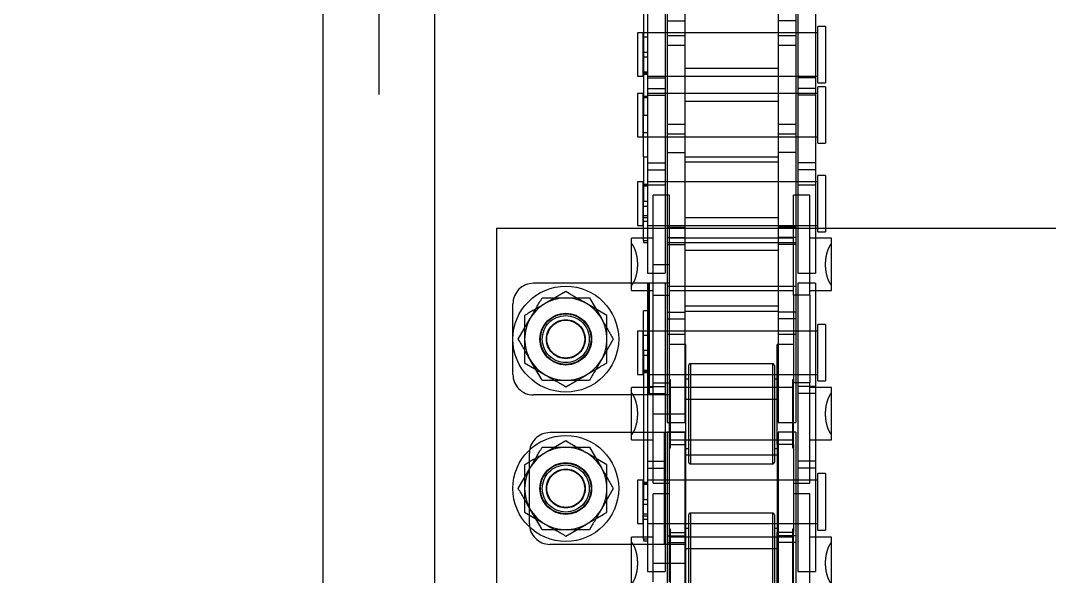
# Model space of a CAD drawing. Header units: metres. Extents: x 0 to 63075, y 0 to 44550.
# Drawn here: x 13931.6 to 14019.2, y 28820.4 to 28867.6 of the extents above; entities that cross this region are included whole.
import ezdxf

# ---------------------------------------------------------------- set-up
doc = ezdxf.new("R2010")
doc.units = ezdxf.units.M
doc.header["$LTSCALE"] = 75
doc.linetypes.add('HIDDEN2', pattern=[4.7625, 3.175, -1.5875])
for name, color, linetype in [('SDM', 7, 'Continuous'), ('SL1', 8, 'Continuous'), ('SL4', 4, 'Continuous'), ('ST1', 7, 'HIDDEN2')]:
    doc.layers.add(name, color=color, linetype=linetype)

# ---------------------------------------------------------------- blocks, each defined once
blk = doc.blocks.new('A$Ca548c4ee')
at = {"layer": 'SL1'}
for radius, start, end in [(1821.5, 111.633291, 68.366709), (1758, 110.233541, 69.766459), (1758, 110.234334, 69.765666), (1750, 110.330114, 69.669886)]:
    blk.add_arc((5942.121, 7584.469), radius, start, end, dxfattribs=at)
blk = doc.blocks.new('A$Ca53c419a')
at = {"layer": 'SL4'}
for p, q in [((4619.715, 495.765), (3669.713, 495.765)), ((3669.713, 486.24), (4459.475, 486.24))]:
    blk.add_line(p, q, dxfattribs=at)
at = {"layer": 'ST1'}
for p, q in [((4669.713, 491.003), (3669.713, 491.003)), ((3669.713, 486.24), (4459.475, 486.24)), ((4420.188, 481), (4312.468, 481)), ((4420.188, 426), (4420.188, 481)), ((4398.078, 479.141), (4399.828, 478.131)), ((4407.778, 479.6), (4413.778, 479.6)), ((4410.778, 479.141), (4412.528, 478.131)), ((4394.578, 477.121), (4396.328, 478.131)), ((4396.057, 478.6), (4395.046, 476.85)), ((4395.078, 478.2), (4401.078, 478.2)), ((4407.278, 477.121), (4409.028, 478.131)), ((4408.757, 478.6), (4407.746, 476.85)), ((4406.028, 468.025), (4406.028, 477.85)), ((4415.528, 468.025), (4415.528, 477.85)), ((4393.328, 466.625), (4393.328, 476.45)), ((4402.119, 475.1), (4401.109, 476.85)), ((4402.828, 466.625), (4402.828, 476.45)), ((4414.819, 475.1), (4413.809, 476.85)), ((4394.036, 475.1), (4395.046, 473.35)), ((4406.736, 475.1), (4407.746, 473.35)), ((4401.578, 473.079), (4399.828, 472.069)), ((4400.098, 471.6), (4401.109, 473.35)), ((4414.278, 473.079), (4412.528, 472.069)), ((4412.798, 471.6), (4413.809, 473.35)), ((4398.078, 471.059), (4396.328, 472.069)), ((4410.778, 471.059), (4409.028, 472.069)), ((4389.947, 469.5), (4393.508, 469.5)), ((4393.508, 469.5), (4393.953, 469.5)), ((4393.953, 467.675), (4393.953, 469.5)), ((4402.203, 469.5), (4402.647, 469.5)), ((4402.203, 469.5), (4402.203, 467.675)), ((4402.647, 469.5), (4406.208, 469.5)), ((4406.208, 469.5), (4406.653, 469.5)), ((4406.653, 467.675), (4406.653, 469.5)), ((4414.903, 469.5), (4415.347, 469.5)), ((4414.903, 469.5), (4414.903, 467.675)), ((4415.347, 469.5), (4418.908, 469.5)), ((4418.908, 469.5), (4419.353, 469.5)), ((4419.353, 467.675), (4419.353, 469.5)), ((4393.63, 468.489), (4393.63, 468.157)), ((4393.803, 468.489), (4393.63, 468.489)), ((4393.803, 468.489), (4393.803, 468.157)), ((4393.803, 468.489), (4397.15, 468.489)), ((4395.1, 469), (4395.097, 469)), ((4395.097, 469), (4395.097, 468.526)), ((4395.097, 468.526), (4398.787, 468.526)), ((4398.787, 469), (4395.1, 469)), ((4395.466, 468.526), (4395.466, 468.157)), ((4395.751, 468.489), (4395.751, 468.157)), ((4395.923, 468.489), (4395.923, 468.157)), ((4396.734, 468.489), (4396.734, 468.157)), ((4397.15, 468.489), (4397.15, 468.157)), ((4409.828, 468.489), (4397.15, 468.489)), ((4398.418, 468.157), (4398.418, 468.526)), ((4398.506, 468.489), (4398.506, 468.157)), ((4398.61, 468.489), (4398.61, 468.157)), ((4398.787, 468.526), (4398.787, 469)), ((4407.778, 469), (4407.775, 469)), ((4407.775, 469), (4407.775, 468.526)), ((4407.775, 468.526), (4411.465, 468.526)), ((4411.465, 469), (4407.778, 469)), ((4407.952, 468.489), (4407.952, 468.157)), ((4408.056, 468.489), (4408.056, 468.157)), ((4408.144, 468.526), (4408.144, 468.157)), ((4409.413, 468.489), (4409.413, 468.157)), ((4409.828, 468.489), (4409.828, 468.157)), ((4409.828, 468.489), (4413.172, 468.489)), ((4411.096, 468.157), (4411.096, 468.526)), ((4411.465, 468.526), (4411.465, 469)), ((4411.465, 466.637), (4411.465, 468.489)), ((4413.172, 468.157), (4413.172, 468.489)), ((4418.987, 468.489), (4418.987, 468.157)), ((4419.159, 468.489), (4418.987, 468.489)), ((4419.159, 468.489), (4419.159, 468.157)), ((4419.159, 468.489), (4422.506, 468.489)), ((4420.457, 469), (4420.453, 469)), ((4420.453, 469), (4420.453, 468.526)), ((4420.453, 468.526), (4424.143, 468.526)), ((4424.143, 469), (4420.457, 469)), ((4420.822, 468.526), (4420.822, 468.157)), ((4421.107, 468.489), (4421.107, 468.157)), ((4421.28, 468.489), (4421.28, 468.157)), ((4422.091, 468.489), (4422.091, 468.157)), ((4422.506, 468.489), (4422.506, 468.157)), ((4426.276, 468.489), (4422.506, 468.489)), ((4423.774, 468.157), (4423.774, 468.526)), ((4423.863, 468.489), (4423.863, 468.157)), ((4423.966, 468.489), (4423.966, 468.157)), ((4424.143, 468.526), (4424.143, 469)), ((4426.276, 468.489), (4429.828, 468.489)), ((4426.276, 468.489), (4426.276, 468.157)), ((4431.673, 469), (4427.983, 469)), ((4427.983, 469), (4427.983, 468.526)), ((4427.983, 468.526), (4431.673, 468.526)), ((4427.983, 468.489), (4427.983, 466.637)), ((4428.352, 468.526), (4428.352, 468.157)), ((4429.828, 468.489), (4429.828, 468.157)), ((4442.528, 468.489), (4429.828, 468.489)), ((4431.304, 468.157), (4431.304, 468.526)), ((4431.447, 468.489), (4431.447, 468.157)), ((4431.673, 468.526), (4431.673, 469)), ((4433.135, 469), (4433.132, 469)), ((4433.132, 469), (4433.132, 468.526)), ((4433.132, 468.526), (4436.822, 468.526)), ((4436.822, 469), (4433.135, 469)), ((4433.309, 468.489), (4433.309, 468.157)), ((4433.412, 468.489), (4433.412, 468.157)), ((4433.501, 468.526), (4433.501, 468.157)), ((4434.769, 468.489), (4434.769, 468.157)), ((4435.184, 468.489), (4435.184, 468.157)), ((4436.453, 468.157), (4436.453, 468.526)), ((4436.822, 468.526), (4436.822, 469)), ((4436.822, 466.637), (4436.822, 468.489)), ((4390.128, 467.675), (4391.727, 467.675)), ((4400.404, 468.157), (4391.022, 468.157)), ((4391.022, 468.157), (4391.022, 466.637)), ((4391.727, 467.675), (4391.727, 466.275)), ((4391.727, 467.675), (4397.633, 467.675)), ((4395.097, 468.157), (4395.097, 466.637)), ((4395.097, 468.157), (4395.097, 453.659)), ((4397.633, 466.275), (4397.633, 467.675)), ((4398.523, 467.675), (4404.427, 467.675)), ((4398.523, 467.675), (4398.523, 466.275)), ((4398.787, 466.637), (4398.787, 468.157)), ((4398.787, 453.659), (4398.787, 468.157)), ((4399.819, 468.157), (4399.819, 466.637)), ((4400.404, 468.157), (4400.404, 466.637)), ((4406.743, 468.157), (4400.404, 468.157)), ((4404.427, 467.675), (4404.427, 466.275)), ((4404.427, 467.675), (4406.028, 467.675)), ((4406.028, 466.275), (4406.028, 468.025)), ((4406.028, 468.025), (4415.528, 468.025)), ((4406.028, 467.988), (4415.528, 467.988)), ((4406.028, 467.675), (4415.528, 467.675)), ((4406.159, 468.157), (4406.159, 466.637)), ((4406.743, 468.157), (4406.743, 466.637)), ((4415.54, 468.157), (4406.743, 468.157)), ((4407.049, 467.675), (4407.049, 466.275)), ((4407.775, 468.157), (4407.775, 466.637)), ((4407.775, 468.157), (4407.775, 453.659)), ((4411.465, 453.659), (4411.465, 468.157)), ((4414.506, 467.675), (4414.506, 466.275)), ((4415.528, 466.275), (4415.528, 468.025)), ((4415.528, 467.675), (4417.127, 467.675)), ((4415.54, 466.637), (4415.54, 468.157)), ((4423.908, 468.157), (4416.378, 468.157)), ((4416.378, 468.157), (4416.378, 466.637)), ((4417.127, 467.675), (4417.127, 466.275)), ((4417.127, 467.675), (4423.033, 467.675)), ((4420.453, 468.157), (4420.453, 466.637)), ((4420.453, 468.157), (4420.453, 453.659)), ((4423.033, 466.275), (4423.033, 467.675)), ((4433.003, 468.157), (4423.908, 468.157)), ((4423.908, 468.157), (4423.908, 466.637)), ((4424.143, 466.637), (4424.143, 468.157)), ((4424.143, 453.659), (4424.143, 468.157)), ((4425.176, 468.157), (4425.176, 466.637)), ((4425.76, 468.157), (4425.76, 466.637)), ((4427.983, 468.157), (4427.983, 453.659)), ((4431.515, 468.157), (4431.515, 466.637)), ((4431.673, 466.637), (4431.673, 468.157)), ((4431.673, 453.659), (4431.673, 468.157)), ((4432.099, 468.157), (4432.099, 466.637)), ((4433.003, 468.157), (4433.003, 466.637)), ((4439.353, 468.157), (4433.003, 468.157)), ((4433.132, 468.157), (4433.132, 466.637)), ((4433.132, 468.157), (4433.132, 453.659)), ((4436.822, 453.659), (4436.822, 468.157)), ((4400.404, 466.637), (4391.022, 466.637)), ((4393.328, 466.713), (4402.828, 466.713)), ((4406.743, 466.637), (4400.404, 466.637)), ((4415.54, 466.637), (4406.743, 466.637)), ((4423.908, 466.637), (4416.378, 466.637)), ((4433.003, 466.637), (4423.908, 466.637)), ((4439.353, 466.637), (4433.003, 466.637)), ((4394.065, 466.485), (4387.725, 466.485)), ((4388.835, 466.186), (4394.62, 466.186)), ((4390.128, 466.275), (4391.727, 466.275)), ((4391.727, 466.275), (4391.727, 464.875)), ((4391.727, 466.275), (4393.328, 466.275)), ((4393.328, 464.875), (4393.328, 466.625)), ((4393.328, 466.625), (4402.828, 466.625)), ((4393.328, 466.275), (4402.828, 466.275)), ((4393.48, 466.485), (4393.48, 464.965)), ((4393.953, 455.725), (4393.953, 466.275)), ((4393.953, 466.186), (4394.042, 466.275)), ((4393.953, 455.814), (4393.953, 466.186)), ((4394.065, 466.485), (4394.065, 464.965)), ((4402.862, 466.485), (4394.065, 466.485)), ((4394.349, 466.275), (4394.349, 464.875)), ((4394.62, 466.186), (4394.531, 466.275)), ((4394.62, 466.186), (4394.62, 466.275)), ((4395.097, 466.485), (4395.097, 464.965)), ((4398.787, 464.965), (4398.787, 466.485)), ((4401.624, 466.275), (4401.535, 466.186)), ((4401.535, 466.275), (4401.535, 466.186)), ((4401.535, 466.186), (4407.32, 466.186)), ((4401.806, 466.275), (4401.806, 464.875)), ((4402.114, 466.275), (4402.203, 466.186)), ((4402.203, 466.275), (4402.203, 455.725)), ((4402.203, 466.186), (4402.203, 455.814)), ((4402.828, 464.875), (4402.828, 466.625)), ((4402.828, 466.275), (4404.427, 466.275)), ((4402.862, 464.965), (4402.862, 466.485)), ((4411.208, 466.485), (4403.7, 466.485)), ((4403.7, 466.485), (4403.7, 464.965)), ((4404.427, 466.275), (4406.028, 466.275)), ((4404.427, 466.275), (4404.427, 464.875)), ((4406.028, 466.275), (4415.528, 466.275)), ((4406.653, 455.725), (4406.653, 466.275)), ((4406.653, 466.186), (4406.742, 466.275)), ((4406.653, 455.814), (4406.653, 466.186)), ((4407.32, 466.186), (4407.231, 466.275)), ((4407.32, 466.186), (4407.32, 466.275)), ((4407.775, 466.485), (4407.775, 464.965)), ((4410.333, 464.875), (4410.333, 466.275)), ((4420.303, 466.485), (4411.208, 466.485)), ((4411.208, 466.485), (4411.208, 464.965)), ((4411.465, 464.965), (4411.465, 466.485)), ((4412.498, 466.485), (4412.498, 464.965)), ((4413.082, 466.485), (4413.082, 464.965)), ((4414.903, 466.275), (4414.903, 455.725)), ((4415.283, 466.485), (4415.283, 464.965)), ((4415.528, 466.275), (4417.127, 466.275)), ((4417.127, 466.275), (4423.033, 466.275)), ((4418.837, 466.485), (4418.837, 464.965)), ((4418.973, 464.965), (4418.973, 466.485)), ((4419.353, 455.725), (4419.353, 466.275)), ((4419.421, 466.485), (4419.421, 464.965)), ((4420.303, 466.485), (4420.303, 464.965)), ((4426.653, 466.485), (4420.303, 466.485)), ((4420.453, 466.485), (4420.453, 464.965)), ((4424.143, 464.965), (4424.143, 466.485)), ((4426.653, 466.485), (4426.653, 464.965)), ((4435.748, 466.485), (4426.653, 466.485)), ((4427.983, 466.485), (4427.983, 464.965)), ((4428.218, 464.965), (4428.218, 466.485)), ((4429.057, 466.485), (4429.057, 464.965)), ((4431.673, 464.965), (4431.673, 466.485)), ((4433.132, 466.485), (4433.132, 464.965)), ((4436.608, 466.485), (4435.748, 466.485)), ((4435.748, 464.965), (4435.748, 466.485)), ((4445.703, 466.485), (4436.608, 466.485)), ((4436.608, 466.485), (4436.608, 464.965)), ((4436.822, 464.965), (4436.822, 466.485)), ((4437.854, 466.485), (4437.854, 464.965)), ((4394.065, 464.965), (4387.725, 464.965)), ((4392.982, 464.965), (4392.982, 457.035)), ((4402.862, 464.965), (4394.065, 464.965)), ((4395.097, 464.965), (4395.097, 457.035)), ((4398.787, 457.035), (4398.787, 464.965)), ((4400.902, 457.035), (4400.902, 464.965)), ((4411.208, 464.965), (4403.7, 464.965)), ((4405.66, 464.965), (4405.66, 457.035)), ((4407.775, 464.965), (4407.775, 457.035)), ((4420.303, 464.965), (4411.208, 464.965)), ((4411.465, 457.035), (4411.465, 464.965)), ((4413.168, 464.965), (4413.168, 457.035)), ((4413.58, 457.035), (4413.58, 464.965)), ((4415.283, 464.965), (4415.283, 457.035)), ((4418.338, 464.965), (4418.338, 457.035)), ((4418.973, 457.035), (4418.973, 464.965)), ((4426.653, 464.965), (4420.303, 464.965)), ((4420.453, 464.965), (4420.453, 457.035)), ((4421.088, 457.035), (4421.088, 464.965)), ((4424.143, 457.035), (4424.143, 464.965)), ((4425.868, 464.965), (4425.868, 457.035)), ((4426.258, 457.035), (4426.258, 464.965)), ((4435.748, 464.965), (4426.653, 464.965)), ((4427.983, 464.965), (4427.983, 457.035)), ((4431.017, 464.965), (4431.017, 457.035)), ((4431.673, 457.035), (4431.673, 464.965)), ((4433.132, 464.965), (4433.132, 457.035)), ((4433.788, 457.035), (4433.788, 464.965)), ((4436.608, 464.965), (4435.748, 464.965)), ((4445.703, 464.965), (4436.608, 464.965)), ((4436.822, 457.035), (4436.822, 464.965)), ((4385.823, 464.875), (4391.727, 464.875)), ((4395.983, 464.495), (4387.52, 464.495)), ((4395.828, 464.65), (4387.628, 464.65)), ((4391.727, 464.875), (4393.328, 464.875)), ((4393.328, 464.875), (4402.828, 464.875)), ((4394.682, 464.65), (4394.682, 464.875)), ((4395.983, 457.505), (4395.983, 464.495)), ((4400.173, 464.495), (4400.173, 457.505)), ((4408.683, 464.495), (4400.22, 464.495)), ((4408.528, 464.65), (4400.328, 464.65)), ((4401.473, 464.875), (4401.473, 464.65)), ((4402.828, 464.875), (4404.427, 464.875)), ((4404.427, 464.875), (4410.333, 464.875)), ((4407.382, 464.65), (4407.382, 464.875)), ((4408.683, 457.505), (4408.683, 464.495)), ((4385.823, 457.125), (4394.349, 457.125)), ((4395.983, 457.505), (4387.52, 457.505)), ((4395.828, 457.35), (4387.628, 457.35)), ((4394.065, 457.035), (4387.725, 457.035)), ((4393.48, 455.515), (4393.48, 457.035)), ((4394.065, 455.515), (4394.065, 457.035)), ((4402.862, 457.035), (4394.065, 457.035)), ((4394.349, 455.725), (4394.349, 457.125)), ((4394.349, 455.725), (4394.349, 457.125)), ((4401.806, 457.125), (4394.349, 457.125)), ((4394.682, 457.125), (4394.682, 457.35)), ((4395.097, 457.035), (4395.097, 455.515)), ((4398.787, 455.515), (4398.787, 457.035)), ((4408.683, 457.505), (4400.22, 457.505)), ((4408.528, 457.35), (4400.328, 457.35)), ((4401.473, 457.35), (4401.473, 457.125)), ((4401.806, 455.725), (4401.806, 457.125)), ((4401.806, 455.725), (4401.806, 457.125)), ((4401.806, 457.125), (4410.333, 457.125)), ((4402.862, 455.515), (4402.862, 457.035)), ((4411.208, 457.035), (4403.7, 457.035)), ((4403.7, 457.035), (4403.7, 455.515)), ((4407.382, 457.125), (4407.382, 457.35)), ((4407.775, 457.035), (4407.775, 455.515)), ((4410.333, 455.725), (4410.333, 457.125)), ((4420.303, 457.035), (4411.208, 457.035)), ((4411.208, 457.035), (4411.208, 455.515)), ((4411.465, 455.515), (4411.465, 457.035)), ((4412.498, 455.515), (4412.498, 457.035)), ((4413.082, 455.515), (4413.082, 457.035)), ((4415.283, 457.035), (4415.283, 455.515)), ((4418.837, 455.515), (4418.837, 457.035)), ((4418.973, 455.515), (4418.973, 457.035)), ((4419.421, 455.515), (4419.421, 457.035)), ((4420.303, 455.515), (4420.303, 457.035)), ((4426.653, 457.035), (4420.303, 457.035)), ((4420.453, 457.035), (4420.453, 455.515)), ((4424.143, 455.515), (4424.143, 457.035)), ((4426.653, 455.515), (4426.653, 457.035)), ((4435.748, 457.035), (4426.653, 457.035)), ((4427.983, 457.035), (4427.983, 455.515)), ((4428.218, 455.515), (4428.218, 457.035)), ((4429.057, 457.035), (4429.057, 455.515)), ((4431.673, 455.515), (4431.673, 457.035)), ((4433.132, 457.035), (4433.132, 455.515)), ((4436.608, 457.035), (4435.748, 457.035)), ((4435.748, 455.515), (4435.748, 457.035)), ((4445.703, 457.035), (4436.608, 457.035)), ((4436.608, 457.035), (4436.608, 455.515)), ((4436.822, 455.515), (4436.822, 457.035)), ((4437.854, 455.515), (4437.854, 457.035)), ((4394.065, 455.515), (4387.725, 455.515)), ((4394.62, 455.814), (4388.835, 455.814)), ((4389.106, 455.725), (4394.349, 455.725)), ((4400.404, 455.363), (4391.022, 455.363)), ((4391.022, 455.363), (4391.022, 453.843)), ((4394.042, 455.725), (4393.953, 455.814)), ((4402.862, 455.515), (4394.065, 455.515)), ((4401.806, 455.725), (4394.349, 455.725)), ((4394.531, 455.725), (4394.62, 455.814)), ((4394.62, 455.725), (4394.62, 455.814)), ((4395.097, 455.363), (4395.097, 453.843)), ((4397.633, 454.325), (4397.633, 455.725)), ((4398.523, 455.725), (4398.523, 454.325)), ((4398.787, 453.843), (4398.787, 455.363)), ((4399.819, 453.843), (4399.819, 455.363)), ((4400.404, 453.843), (4400.404, 455.363)), ((4406.743, 455.363), (4400.404, 455.363)), ((4407.32, 455.814), (4401.535, 455.814)), ((4401.535, 455.814), (4401.624, 455.725)), ((4401.535, 455.814), (4401.535, 455.725)), ((4401.806, 455.725), (4407.049, 455.725)), ((4402.203, 455.814), (4402.114, 455.725)), ((4411.208, 455.515), (4403.7, 455.515)), ((4406.159, 453.843), (4406.159, 455.363)), ((4406.742, 455.725), (4406.653, 455.814)), ((4406.743, 453.843), (4406.743, 455.363)), ((4415.54, 455.363), (4406.743, 455.363)), ((4407.049, 454.325), (4407.049, 455.725)), ((4407.049, 454.325), (4407.049, 455.725)), ((4414.506, 455.725), (4407.049, 455.725)), ((4407.231, 455.725), (4407.32, 455.814)), ((4407.32, 455.725), (4407.32, 455.814)), ((4407.775, 455.363), (4407.775, 453.843)), ((4420.303, 455.515), (4411.208, 455.515)), ((4411.465, 453.843), (4411.465, 455.363)), ((4414.506, 454.325), (4414.506, 455.725)), ((4414.506, 454.325), (4414.506, 455.725)), ((4414.506, 455.725), (4423.033, 455.725)), ((4415.54, 453.843), (4415.54, 455.363)), ((4423.908, 455.363), (4416.378, 455.363)), ((4416.378, 455.363), (4416.378, 453.843)), ((4426.653, 455.515), (4420.303, 455.515)), ((4420.453, 455.363), (4420.453, 453.843)), ((4423.033, 454.325), (4423.033, 455.725)), ((4433.003, 455.363), (4423.908, 455.363)), ((4423.908, 455.363), (4423.908, 453.843)), ((4424.143, 453.843), (4424.143, 455.363)), ((4425.176, 453.843), (4425.176, 455.363)), ((4425.76, 453.843), (4425.76, 455.363)), ((4435.748, 455.515), (4426.653, 455.515)), ((4427.983, 455.363), (4427.983, 453.843)), ((4431.515, 453.843), (4431.515, 455.363)), ((4431.673, 453.843), (4431.673, 455.363)), ((4432.099, 453.843), (4432.099, 455.363)), ((4433.003, 453.843), (4433.003, 455.363)), ((4439.353, 455.363), (4433.003, 455.363)), ((4433.132, 455.363), (4433.132, 453.843)), ((4436.608, 455.515), (4435.748, 455.515)), ((4445.703, 455.515), (4436.608, 455.515)), ((4436.822, 453.843), (4436.822, 455.363)), ((4389.106, 454.325), (4397.633, 454.325)), ((4400.404, 453.843), (4391.022, 453.843)), ((4393.953, 452.5), (4393.953, 454.325)), ((4394.543, 453.659), (4399.34, 453.659)), ((4394.543, 453.659), (4394.543, 453)), ((4398.523, 454.325), (4407.049, 454.325)), ((4399.34, 453), (4399.34, 453.659)), ((4406.743, 453.843), (4400.404, 453.843)), ((4402.203, 454.325), (4402.203, 452.5)), ((4406.653, 452.5), (4406.653, 454.325)), ((4415.54, 453.843), (4406.743, 453.843)), ((4414.506, 454.325), (4407.049, 454.325)), ((4407.222, 453.659), (4412.019, 453.659)), ((4407.222, 453.659), (4407.222, 453)), ((4412.019, 453), (4412.019, 453.659)), ((4414.506, 454.325), (4423.033, 454.325)), ((4414.903, 454.325), (4414.903, 452.5)), ((4423.908, 453.843), (4416.378, 453.843)), ((4419.353, 452.5), (4419.353, 454.325)), ((4419.9, 453.659), (4424.697, 453.659)), ((4419.9, 453.659), (4419.9, 453)), ((4433.003, 453.843), (4423.908, 453.843)), ((4424.697, 453), (4424.697, 453.659)), ((4427.429, 453.659), (4432.226, 453.659)), ((4427.429, 453.659), (4427.429, 453)), ((4432.226, 453), (4432.226, 453.659)), ((4432.578, 453.659), (4437.375, 453.659)), ((4432.578, 453.659), (4432.578, 453)), ((4439.353, 453.843), (4433.003, 453.843)), ((4437.375, 453), (4437.375, 453.659)), ((4394.548, 453), (4394.543, 453)), ((4399.34, 453), (4394.548, 453)), ((4407.226, 453), (4407.222, 453)), ((4412.019, 453), (4407.226, 453)), ((4419.904, 453), (4419.9, 453)), ((4424.697, 453), (4419.904, 453)), ((4432.226, 453), (4427.429, 453)), ((4432.582, 453), (4432.578, 453)), ((4437.375, 453), (4432.582, 453)), ((4389.947, 452.5), (4393.508, 452.5)), ((4393.508, 452.5), (4393.953, 452.5)), ((4402.203, 452.5), (4402.647, 452.5)), ((4402.647, 452.5), (4406.208, 452.5)), ((4406.208, 452.5), (4406.653, 452.5)), ((4414.903, 452.5), (4415.347, 452.5)), ((4415.347, 452.5), (4418.908, 452.5)), ((4418.908, 452.5), (4419.353, 452.5))]:
    blk.add_line(p, q, dxfattribs=at)
for centre, radius in [((4398.078, 475.1), 4.5), ((4410.778, 475.1), 4.5), ((4398.078, 475.1), 2.2), ((4398.078, 475.1), 2.15), ((4410.778, 475.1), 2.2), ((4410.778, 475.1), 2.15), ((4398.078, 475.1), 2), ((4398.078, 475.1), 1.65), ((4398.078, 475.1), 1.61), ((4410.778, 475.1), 2), ((4410.778, 475.1), 1.65), ((4410.778, 475.1), 1.61)]:
    blk.add_circle(centre, radius, dxfattribs=at)
for centre, radius, start, end in [((4407.778, 477.85), 1.75, 90, 180), ((4413.778, 477.85), 1.75, 0, 90), ((4395.078, 476.45), 1.75, 90, 180), ((4398.078, 475.1), 3.5, 90, 150), ((4398.078, 475.1), 3.5, 30, 90), ((4401.078, 476.45), 1.75, 0, 90), ((4410.778, 475.1), 3.5, 90, 150), ((4410.778, 475.1), 3.5, 30, 90), ((4398.078, 475.1), 3.5, 150, 210), ((4398.078, 475.1), 3.5, 330, 30), ((4410.778, 475.1), 3.5, 150, 210), ((4410.778, 475.1), 3.5, 330, 30), ((4398.078, 475.1), 3.5, 210, 270), ((4398.078, 475.1), 3.5, 270, 330), ((4410.778, 475.1), 3.5, 210, 270), ((4410.778, 475.1), 3.5, 270, 330), ((4395.828, 464.495), 0.155, 0, 90), ((4400.328, 464.495), 0.155, 90.00001, 180), ((4408.528, 464.495), 0.155, 0, 89.99999), ((4395.828, 457.505), 0.155, 270, 0), ((4400.328, 457.505), 0.155, 180, 269.99999), ((4408.528, 457.505), 0.155, 270.00001, 0)]:
    blk.add_arc(centre, radius, start, end, dxfattribs=at)
for points, knots in [([(4396.328, 478.131), (4396.369, 478.155), (4396.96, 478.496), (4397.539, 478.831), (4398.078, 479.141)], [0, 0, 0, 0, 0.070174, 1, 1, 1, 1]), ([(4409.028, 478.131), (4409.069, 478.155), (4409.66, 478.496), (4410.239, 478.831), (4410.778, 479.141)], [0, 0, 0, 0, 0.070174, 1, 1, 1, 1]), ([(4398.078, 478.6), (4397.926, 478.6), (4397.242, 478.6), (4396.575, 478.6), (4396.057, 478.6)], [0, 0, 0, 0, 0.221869, 1, 1, 1, 1]), ([(4400.098, 478.6), (4399.968, 478.6), (4399.31, 478.6), (4398.626, 478.6), (4398.078, 478.6)], [0, 0, 0, 0, 0.198275, 1, 1, 1, 1]), ([(4399.828, 478.131), (4399.869, 478.107), (4400.46, 477.766), (4401.039, 477.432), (4401.578, 477.121)], [0, 0, 0, 0, 0.070174, 1, 1, 1, 1]), ([(4401.109, 476.85), (4401.085, 476.891), (4400.743, 477.482), (4400.409, 478.062), (4400.098, 478.6)], [0, 0, 0, 0, 0.070174, 1, 1, 1, 1]), ([(4410.778, 478.6), (4410.626, 478.6), (4409.942, 478.6), (4409.275, 478.6), (4408.757, 478.6)], [0, 0, 0, 0, 0.221869, 1, 1, 1, 1]), ([(4412.798, 478.6), (4412.668, 478.6), (4412.01, 478.6), (4411.326, 478.6), (4410.778, 478.6)], [0, 0, 0, 0, 0.198275, 1, 1, 1, 1]), ([(4412.528, 478.131), (4412.569, 478.107), (4413.16, 477.766), (4413.739, 477.432), (4414.278, 477.121)], [0, 0, 0, 0, 0.070174, 1, 1, 1, 1]), ([(4413.809, 476.85), (4413.785, 476.891), (4413.443, 477.482), (4413.109, 478.062), (4412.798, 478.6)], [0, 0, 0, 0, 0.070174, 1, 1, 1, 1]), ([(4395.046, 476.85), (4395.022, 476.809), (4394.681, 476.218), (4394.347, 475.638), (4394.036, 475.1)], [0, 0, 0, 0, 0.070174, 1, 1, 1, 1]), ([(4394.578, 477.121), (4394.578, 476.951), (4394.578, 476.292), (4394.578, 475.608), (4394.578, 475.1)], [0, 0, 0, 0, 0.257551, 1, 1, 1, 1]), ([(4401.578, 477.121), (4401.578, 476.951), (4401.578, 476.292), (4401.578, 475.608), (4401.578, 475.1)], [0, 0, 0, 0, 0.257551, 1, 1, 1, 1]), ([(4407.746, 476.85), (4407.722, 476.809), (4407.381, 476.218), (4407.047, 475.638), (4406.736, 475.1)], [0, 0, 0, 0, 0.070174, 1, 1, 1, 1]), ([(4407.278, 477.121), (4407.278, 476.951), (4407.278, 476.292), (4407.278, 475.608), (4407.278, 475.1)], [0, 0, 0, 0, 0.257551, 1, 1, 1, 1]), ([(4414.278, 477.121), (4414.278, 476.951), (4414.278, 476.292), (4414.278, 475.608), (4414.278, 475.1)], [0, 0, 0, 0, 0.257551, 1, 1, 1, 1]), ([(4394.578, 475.1), (4394.578, 474.916), (4394.578, 474.232), (4394.578, 473.566), (4394.578, 473.079)], [0, 0, 0, 0, 0.268634, 1, 1, 1, 1]), ([(4401.109, 473.35), (4401.133, 473.391), (4401.474, 473.982), (4401.808, 474.562), (4402.119, 475.1)], [0, 0, 0, 0, 0.070174, 1, 1, 1, 1]), ([(4401.578, 475.1), (4401.578, 474.916), (4401.578, 474.232), (4401.578, 473.566), (4401.578, 473.079)], [0, 0, 0, 0, 0.268634, 1, 1, 1, 1]), ([(4407.278, 475.1), (4407.278, 474.916), (4407.278, 474.232), (4407.278, 473.566), (4407.278, 473.079)], [0, 0, 0, 0, 0.268634, 1, 1, 1, 1]), ([(4413.809, 473.35), (4413.833, 473.391), (4414.174, 473.982), (4414.508, 474.562), (4414.819, 475.1)], [0, 0, 0, 0, 0.070174, 1, 1, 1, 1]), ([(4414.278, 475.1), (4414.278, 474.916), (4414.278, 474.232), (4414.278, 473.566), (4414.278, 473.079)], [0, 0, 0, 0, 0.268634, 1, 1, 1, 1]), ([(4396.328, 472.069), (4396.286, 472.093), (4395.695, 472.434), (4395.116, 472.768), (4394.578, 473.079)], [0, 0, 0, 0, 0.070174, 1, 1, 1, 1]), ([(4395.046, 473.35), (4395.07, 473.309), (4395.412, 472.718), (4395.746, 472.138), (4396.057, 471.6)], [0, 0, 0, 0, 0.070174, 1, 1, 1, 1]), ([(4409.028, 472.069), (4408.986, 472.093), (4408.395, 472.434), (4407.816, 472.768), (4407.278, 473.079)], [0, 0, 0, 0, 0.070174, 1, 1, 1, 1]), ([(4407.746, 473.35), (4407.77, 473.309), (4408.112, 472.718), (4408.446, 472.138), (4408.757, 471.6)], [0, 0, 0, 0, 0.070174, 1, 1, 1, 1]), ([(4399.828, 472.069), (4399.786, 472.045), (4399.195, 471.704), (4398.616, 471.369), (4398.078, 471.059)], [0, 0, 0, 0, 0.070174, 1, 1, 1, 1]), ([(4412.528, 472.069), (4412.486, 472.045), (4411.895, 471.704), (4411.316, 471.369), (4410.778, 471.059)], [0, 0, 0, 0, 0.070174, 1, 1, 1, 1]), ([(4396.057, 471.6), (4396.575, 471.6), (4397.242, 471.6), (4397.926, 471.6), (4398.078, 471.6)], [0, 0, 0, 0, 0.778131, 1, 1, 1, 1]), ([(4398.078, 471.6), (4398.626, 471.6), (4399.31, 471.6), (4399.968, 471.6), (4400.098, 471.6)], [0, 0, 0, 0, 0.801725, 1, 1, 1, 1]), ([(4408.757, 471.6), (4409.275, 471.6), (4409.942, 471.6), (4410.626, 471.6), (4410.778, 471.6)], [0, 0, 0, 0, 0.778131, 1, 1, 1, 1]), ([(4410.778, 471.6), (4411.326, 471.6), (4412.01, 471.6), (4412.668, 471.6), (4412.798, 471.6)], [0, 0, 0, 0, 0.801725, 1, 1, 1, 1]), ([(4393.508, 469.5), (4393.396, 469.428), (4393.177, 469.286), (4392.737, 469.129), (4392.248, 469.029), (4391.727, 468.996), (4391.207, 469.029), (4390.718, 469.129), (4390.278, 469.286), (4390.059, 469.428), (4389.947, 469.5)], [0, 0, 0, 0, 0.130043, 0.255982, 0.379107, 0.5, 0.620893, 0.744018, 0.869957, 1, 1, 1, 1]), ([(4406.208, 469.5), (4406.096, 469.428), (4405.877, 469.286), (4405.437, 469.129), (4404.948, 469.029), (4404.427, 468.996), (4403.907, 469.029), (4403.418, 469.129), (4402.978, 469.286), (4402.759, 469.428), (4402.647, 469.5)], [0, 0, 0, 0, 0.130043, 0.255982, 0.379107, 0.5, 0.620893, 0.744018, 0.869957, 1, 1, 1, 1]), ([(4418.908, 469.5), (4418.796, 469.428), (4418.577, 469.286), (4418.137, 469.129), (4417.648, 469.029), (4417.127, 468.996), (4416.607, 469.029), (4416.118, 469.129), (4415.678, 469.286), (4415.459, 469.428), (4415.347, 469.5)], [0, 0, 0, 0, 0.130043, 0.255982, 0.379107, 0.5, 0.620893, 0.744018, 0.869957, 1, 1, 1, 1]), ([(4389.947, 452.5), (4390.059, 452.572), (4390.278, 452.714), (4390.718, 452.871), (4391.207, 452.971), (4391.727, 453.004), (4392.248, 452.971), (4392.737, 452.871), (4393.177, 452.714), (4393.396, 452.572), (4393.508, 452.5)], [0, 0, 0, 0, 0.130043, 0.255982, 0.379107, 0.5, 0.620893, 0.744018, 0.869957, 1, 1, 1, 1]), ([(4402.647, 452.5), (4402.759, 452.572), (4402.978, 452.714), (4403.418, 452.871), (4403.907, 452.971), (4404.427, 453.004), (4404.948, 452.971), (4405.437, 452.871), (4405.877, 452.714), (4406.096, 452.572), (4406.208, 452.5)], [0, 0, 0, 0, 0.130043, 0.255982, 0.379107, 0.5, 0.620893, 0.744018, 0.869957, 1, 1, 1, 1]), ([(4415.347, 452.5), (4415.459, 452.572), (4415.678, 452.714), (4416.118, 452.871), (4416.607, 452.971), (4417.127, 453.004), (4417.648, 452.971), (4418.137, 452.871), (4418.577, 452.714), (4418.796, 452.572), (4418.908, 452.5)], [0, 0, 0, 0, 0.130043, 0.255982, 0.379107, 0.5, 0.620893, 0.744018, 0.869957, 1, 1, 1, 1])]:
    blk.add_open_spline(points, degree=3, knots=knots, dxfattribs=at)

msp = doc.modelspace()

# ---------------------------------------------------------------- block references
at = {"layer": 'SDM'}
msp.add_blockref('A$Ca548c4ee', (8259.513, 22668.364), dxfattribs=at)
at = {"layer": 'SDM', "rotation": 90}
msp.add_blockref('A$Ca53c419a', (14453.134, 24429.769), dxfattribs=at)

doc.saveas('drawing.dxf')
